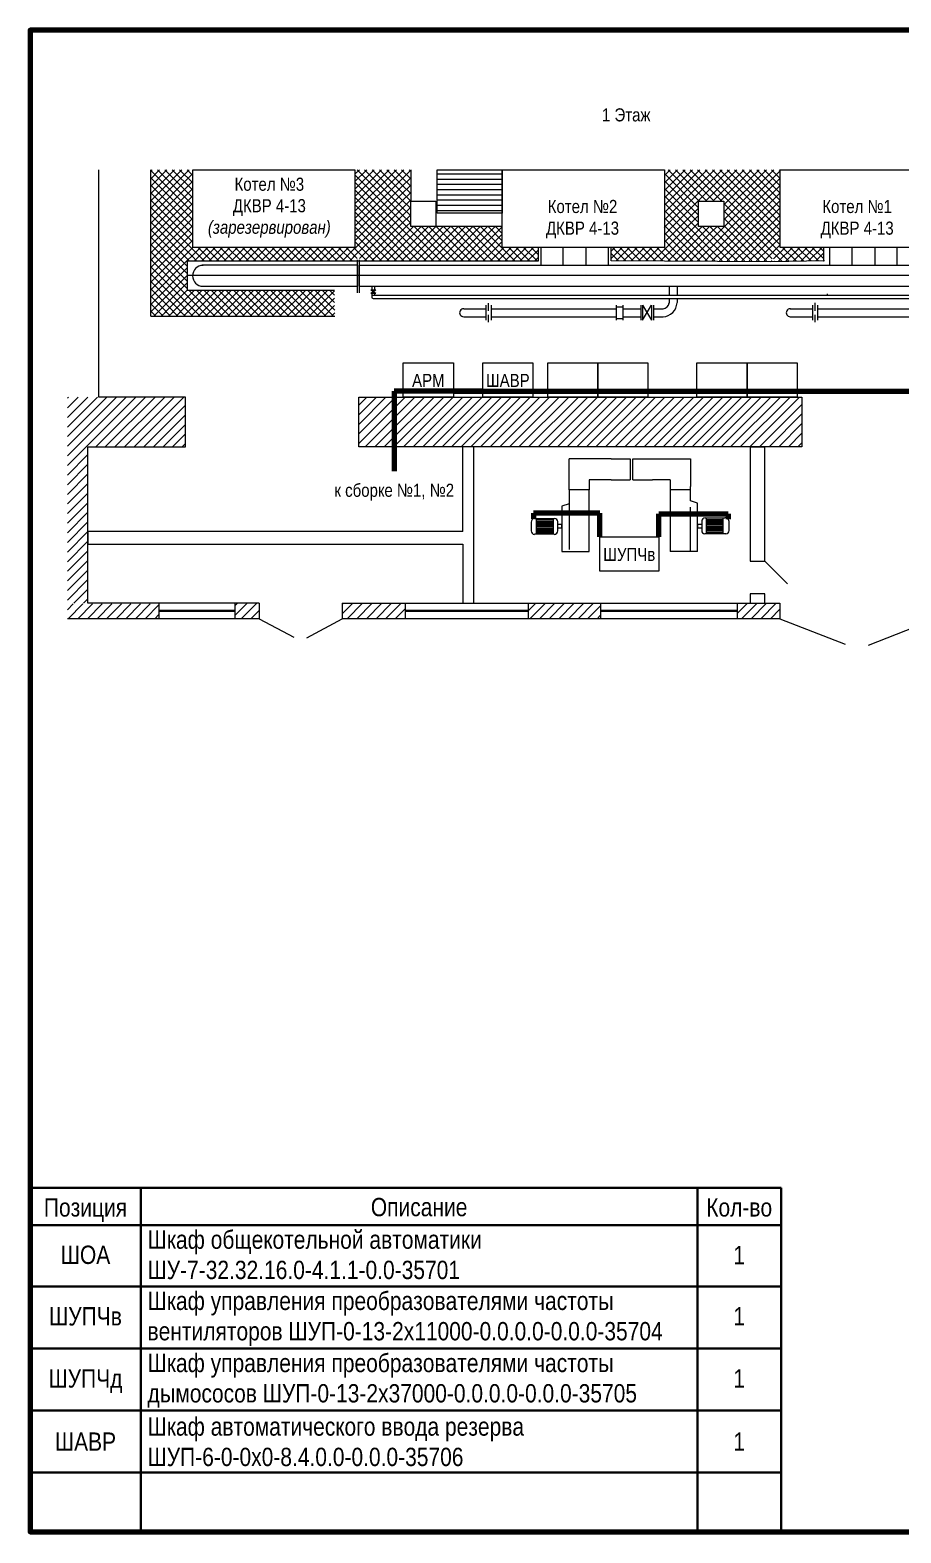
# Model space of a CAD drawing. Header units: millimetres. Extents: x -6000 to 26000, y -6000 to 26000.
# Drawn here: x 20 to 186.4, y -314.7 to -27.5 of the extents above; entities that cross this region are included whole.
import ezdxf

# ---------------------------------------------------------------- set-up
doc = ezdxf.new("R2010")
doc.units = ezdxf.units.MM
doc.header["$MEASUREMENT"] = 0
doc.linetypes.add('Штрихпунктирная (_2)', pattern=[3000, 1500, -750, 0, -750])
for name, color, linetype, lineweight in [('0_Ном._пера__1', 7, 'Continuous', 15), ('0_Ном._пера__10', 134, 'Continuous', 15), ('0_Ном._пера__21', 7, 'Continuous', 30), ('0_Ном._пера__246', 7, 'Continuous', 100), ('0_Ном._пера__5', 5, 'Continuous', 0), ('2D - Общий_Ном._пера__21', 7, 'Continuous', 30), ('2D - Общий_Ном._пера__246', 7, 'Continuous', 100), ('Аннотация - Текст_Ном._пера__1', 7, 'Continuous', 15)]:
    doc.layers.add(name, color=color, linetype=linetype, lineweight=lineweight)
doc.layers.add('0_Ном._пера__17', color=7, linetype='Continuous', lineweight=15, true_color=0xcaca00)
doc.styles.add('СГЕНЕРИР_СТИЛЬ_1', font='ARIALN.TTF')
doc.linetypes.add('От руки (1_2)', pattern='A,0,[1,РђР“РЎР’1.Shx,S=158.730159,R=0,X=0,Y=4.80171e-15],-20000,0', length=20000)
pattern_1 = [(45, (0, 0), (-0.919239, 0.919239), [])]
pattern_2 = [(45, (0, 0), (-0.707107, 0.707107), []), (135, (0, 0), (0.707107, 0.707107), [])]

msp = doc.modelspace()

# ---------------------------------------------------------------- hatches: boundary and pattern name
at = {"layer": '0_Ном._пера__17', "linetype": 'Continuous', "lineweight": 15, "true_color": 0xcaca00}
h = msp.add_hatch(dxfattribs=at)
h.set_pattern_fill('Сталь_просечная__фасад_', color=52, style=0, pattern_type=2)
h.set_pattern_definition(pattern_2)
h.paths.add_polyline_path([(51.09, -71.63), (43.06, -71.63), (43.06, -54.24), (51.09, -54.24)])
h = msp.add_hatch(dxfattribs=at)
h.set_pattern_fill('Сталь_просечная__фасад_', color=52, style=0, pattern_type=2)
h.set_pattern_definition(pattern_2)
h.paths.add_polyline_path([(90.94, -69.07), (82.09, -69.07), (82.09, -54.24), (90.94, -54.24)])
h = msp.add_hatch(dxfattribs=at)
h.set_pattern_fill('Сталь_просечная__фасад_', color=52, style=0, pattern_type=2)
h.set_pattern_definition(pattern_2)
h.paths.add_polyline_path([(92.74, -65.09), (90.94, -65.09), (90.94, -54.24), (92.74, -54.24)])
h = msp.add_hatch(dxfattribs=at)
h.set_pattern_fill('Кирпич__фасад_', color=52, style=0, pattern_type=2)
h.set_pattern_definition([(0, (0, 0), (0, 1), [])])
h.paths.add_polyline_path([(110.23, -62.52), (97.78, -62.52), (97.78, -54.24), (110.23, -54.24)])
h = msp.add_hatch(dxfattribs=at)
h.set_pattern_fill('Сталь_просечная__фасад_', color=52, style=0, pattern_type=2)
h.set_pattern_definition(pattern_2)
h.paths.add_polyline_path([(147.76, -65.09), (141.23, -65.09), (141.23, -54.24), (147.76, -54.24)])
h = msp.add_hatch(dxfattribs=at)
h.set_pattern_fill('Сталь_просечная__фасад_', color=52, style=0, pattern_type=2)
h.set_pattern_definition(pattern_2)
h.paths.add_polyline_path([(152.92, -54.24), (147.76, -54.24), (147.76, -60.25), (152.92, -60.25)])
h = msp.add_hatch(dxfattribs=at)
h.set_pattern_fill('Сталь_просечная__фасад_', color=52, style=0, pattern_type=2)
h.set_pattern_definition(pattern_2)
h.paths.add_polyline_path([(163.36, -65.09), (152.6, -65.09), (152.6, -54.24), (163.36, -54.24)])
h = msp.add_hatch(dxfattribs=at)
h.set_pattern_fill('Сталь_просечная__фасад_', color=52, style=0, pattern_type=2)
h.set_pattern_definition(pattern_2)
h.paths.add_polyline_path([(90.94, -65.03), (110.23, -65.03), (110.23, -69.07), (90.94, -69.07)])
h = msp.add_hatch(dxfattribs=at)
h.set_pattern_fill('Сталь_просечная__фасад_', color=52, style=0, pattern_type=2)
h.set_pattern_definition(pattern_2)
h.paths.add_polyline_path([(141.23, -69.07), (150.13, -69.07), (150.13, -65.09), (141.23, -65.09)])
h = msp.add_hatch(dxfattribs=at)
h.set_pattern_fill('Сталь_просечная__фасад_', color=52, style=0, pattern_type=2)
h.set_pattern_definition(pattern_2)
h.paths.add_polyline_path([(150.13, -65.09), (163.36, -65.09), (163.36, -69.07), (150.13, -69.07)])
h = msp.add_hatch(dxfattribs=at)
h.set_pattern_fill('Сталь_просечная__фасад_', color=52, style=0, pattern_type=2)
h.set_pattern_definition(pattern_2)
h.paths.add_polyline_path([(43.06, -71.63), (50.1, -71.63), (50.1, -81.27), (43.06, -81.27)])
h = msp.add_hatch(dxfattribs=at)
h.set_pattern_fill('Сталь_просечная__фасад_', color=52, style=0, pattern_type=2)
h.set_pattern_definition(pattern_2)
h.paths.add_polyline_path([(81.83, -71.63), (51.09, -71.63), (51.09, -69.07), (81.83, -69.07)])
h = msp.add_hatch(dxfattribs=at)
h.set_pattern_fill('Сталь_просечная__фасад_', color=52, style=0, pattern_type=2)
h.set_pattern_definition(pattern_2)
h.paths.add_polyline_path([(81.83, -71.63), (82.09, -71.63), (82.09, -69.07), (81.83, -69.07)])
h = msp.add_hatch(dxfattribs=at)
h.set_pattern_fill('Сталь_просечная__фасад_', color=52, style=0, pattern_type=2)
h.set_pattern_definition(pattern_2)
h.paths.add_polyline_path([(82.09, -69.07), (91.01, -69.07), (91.01, -71.19), (82.09, -71.19)])
h = msp.add_hatch(dxfattribs=at)
h.set_pattern_fill('Сталь_просечная__фасад_', color=52, style=0, pattern_type=2)
h.set_pattern_definition(pattern_2)
h.paths.add_polyline_path([(92.07, -71.63), (83.41, -71.63), (83.41, -71.19), (92.07, -71.19)])
h = msp.add_hatch(dxfattribs=at)
h.set_pattern_fill('Сталь_просечная__фасад_', color=52, style=0, pattern_type=2)
h.set_pattern_definition(pattern_2)
h.paths.add_polyline_path([(117.15, -71.63), (91.01, -71.63), (91.01, -69.07), (117.15, -69.07)])
h = msp.add_hatch(dxfattribs=at)
h.set_pattern_fill('Сталь_просечная__фасад_', color=52, style=0, pattern_type=2)
h.set_pattern_definition(pattern_2)
h.paths.add_polyline_path([(131.05, -71.63), (150.13, -71.63), (150.13, -69.07), (131.05, -69.07)])
h = msp.add_hatch(dxfattribs=at)
h.set_pattern_fill('Сталь_просечная__фасад_', color=52, style=0, pattern_type=2)
h.set_pattern_definition(pattern_2)
h.paths.add_polyline_path([(150.13, -71.66), (150.13, -69.07), (171.63, -69.07), (171.63, -71.66), (165.15, -71.66), (164.7, -71.73), (162.23, -71.73), (162.23, -71.28), (161.78, -71.28), (161.78, -71.66)])
h = msp.add_hatch(dxfattribs=at)
h.set_pattern_fill('Сталь_просечная__фасад_', color=52, style=0, pattern_type=2)
h.set_pattern_definition(pattern_2)
h.paths.add_polyline_path([(50.1, -77.3), (78.17, -77.3), (78.24, -82.21), (50.1, -82.21)])
h = msp.add_hatch(dxfattribs=at)
h.set_pattern_fill('Сталь_просечная__фасад_', color=52, style=0, pattern_type=2)
h.set_pattern_definition(pattern_2)
h.paths.add_polyline_path([(51.1, -81.49), (43.06, -81.49), (43.06, -81.27), (51.1, -81.27)])
h = msp.add_hatch(dxfattribs=at)
h.set_pattern_fill('Сталь_просечная__фасад_', color=52, style=0, pattern_type=2)
h.set_pattern_definition(pattern_2)
h.paths.add_polyline_path([(43.06, -81.49), (50.1, -81.49), (50.1, -82.21), (43.06, -82.21)])
h = msp.add_hatch(dxfattribs=at)
h.set_pattern_fill('Кирпич_обыкновенный', color=52, style=0, pattern_type=2)
h.set_pattern_definition(pattern_1)
h.paths.add_polyline_path([(49.71, -107.18), (27.14, -107.18), (27.14, -97.67), (49.71, -97.67)])
h = msp.add_hatch(dxfattribs=at)
h.set_pattern_fill('Кирпич_обыкновенный', color=52, style=0, pattern_type=2)
h.set_pattern_definition(pattern_1)
h.paths.add_polyline_path([(167.52, -107.18), (82.8, -107.18), (82.8, -97.67), (167.52, -97.67)])
h = msp.add_hatch(dxfattribs=at)
h.set_pattern_fill('Кирпич_обыкновенный', color=52, style=0, pattern_type=2)
h.set_pattern_definition(pattern_1)
h.paths.add_polyline_path([(31.06, -137.07), (27.14, -137.07), (27.14, -107.18), (31.06, -107.18)])
h = msp.add_hatch(dxfattribs=at)
h.set_pattern_fill('Кирпич_обыкновенный', color=52, style=0, pattern_type=2)
h.set_pattern_definition(pattern_1)
h.paths.add_polyline_path([(44.63, -140.02), (27.14, -140.02), (27.14, -137.21), (44.63, -137.21)])
h = msp.add_hatch(dxfattribs=at)
h.set_pattern_fill('Кирпич_обыкновенный', color=52, style=0, pattern_type=2)
h.set_pattern_definition(pattern_1)
h.paths.add_polyline_path([(63.8, -140.02), (59.16, -140.02), (59.16, -137.07), (63.8, -137.07)])
h = msp.add_hatch(dxfattribs=at)
h.set_pattern_fill('Кирпич_обыкновенный', color=52, style=0, pattern_type=2)
h.set_pattern_definition(pattern_1)
h.paths.add_polyline_path([(91.66, -140.02), (79.66, -140.02), (79.66, -137.07), (91.66, -137.07)])
h = msp.add_hatch(dxfattribs=at)
h.set_pattern_fill('Кирпич_обыкновенный', color=52, style=0, pattern_type=2)
h.set_pattern_definition(pattern_1)
h.paths.add_polyline_path([(129.04, -140.02), (115.17, -140.02), (115.17, -137.07), (129.04, -137.07)])
h = msp.add_hatch(dxfattribs=at)
h.set_pattern_fill('Кирпич_обыкновенный', color=52, style=0, pattern_type=2)
h.set_pattern_definition(pattern_1)
h.paths.add_polyline_path([(163.29, -140.02), (155.13, -140.02), (155.13, -137.07), (163.29, -137.07)])

# ---------------------------------------------------------------- linework, layer by layer
at = {"layer": '0_Ном._пера__1', "color": 7, "linetype": 'Continuous', "lineweight": 15}
for p, q in [((33.14, -97.67), (33.14, -54.24)), ((43.06, -82.21), (43.06, -54.24)), ((51.09, -69.07), (51.09, -54.24)), ((51.09, -54.24), (82.09, -54.24)), ((82.09, -54.24), (82.09, -69.07)), ((92.74, -54.24), (92.74, -60.25)), ((110.23, -69.07), (110.23, -54.24)), ((110.23, -54.24), (141.23, -54.24)), ((141.23, -54.24), (141.23, -69.07)), ((163.36, -69.07), (163.36, -54.24)), ((163.36, -54.24), (194.36, -54.24)), ((92.74, -60.25), (97.57, -60.25)), ((92.74, -65.09), (92.74, -60.25)), ((97.57, -60.25), (97.57, -65.09)), ((147.76, -60.25), (152.6, -60.25)), ((147.76, -65.09), (147.76, -60.25)), ((152.6, -60.25), (152.6, -65.09)), ((97.57, -65.09), (92.74, -65.09)), ((97.57, -65.03), (110.23, -65.03)), ((152.6, -65.09), (147.76, -65.09)), ((82.09, -69.07), (51.09, -69.07)), ((141.23, -69.07), (110.23, -69.07)), ((194.36, -69.07), (163.36, -69.07)), ((82.53, -72.49), (52.9, -72.49)), ((52.76, -76.5), (82.53, -76.5)), ((172.35, -77.94), (172.35, -78.25)), ((43.06, -82.21), (78.24, -82.21)), ((91.32, -97.67), (91.32, -91.12)), ((91.32, -91.12), (100.9, -91.12)), ((100.9, -91.12), (100.9, -97.67)), ((106.51, -97.67), (106.51, -91.12)), ((106.51, -91.12), (116.09, -91.12)), ((116.09, -91.12), (116.09, -97.67)), ((118.93, -97.67), (118.93, -91.12)), ((118.93, -91.12), (128.51, -91.12)), ((128.51, -97.67), (128.51, -91.12)), ((128.51, -91.12), (138.09, -91.12)), ((128.51, -91.12), (128.51, -97.67)), ((138.09, -91.12), (138.09, -97.67)), ((147.45, -97.67), (147.45, -91.12)), ((147.45, -91.12), (157.03, -91.12)), ((157.03, -97.67), (157.03, -91.12)), ((157.03, -91.12), (166.61, -91.12)), ((157.03, -91.12), (157.03, -97.67)), ((166.61, -91.12), (166.61, -97.67)), ((49.71, -97.67), (33.14, -97.67)), ((49.71, -107.18), (49.71, -97.67)), ((82.8, -107.18), (82.8, -97.67)), ((82.8, -97.67), (167.52, -97.67)), ((100.9, -97.67), (91.32, -97.67)), ((116.09, -97.67), (106.51, -97.67)), ((128.51, -97.67), (118.93, -97.67)), ((138.09, -97.67), (128.51, -97.67)), ((157.03, -97.67), (147.45, -97.67)), ((166.61, -97.67), (157.03, -97.67)), ((167.52, -97.67), (167.52, -107.18)), ((31.06, -137.07), (31.06, -107.18)), ((31.06, -107.18), (49.71, -107.18)), ((167.52, -107.18), (82.8, -107.18)), ((104.83, -107.18), (102.72, -107.18)), ((102.72, -123.33), (102.72, -107.18)), ((104.83, -137.07), (104.83, -107.18)), ((157.6, -107.18), (160.45, -107.18)), ((160.45, -107.18), (157.6, -107.18)), ((157.6, -107.18), (157.6, -129.03)), ((160.45, -129.03), (160.45, -107.18)), ((102.72, -123.33), (31.06, -123.33)), ((31.06, -123.33), (31.06, -125.75)), ((31.06, -125.75), (102.72, -125.75)), ((102.72, -125.75), (102.72, -137.07)), ((128.86, -130.93), (128.86, -124.38)), ((128.86, -124.38), (140.17, -124.38)), ((140.17, -124.38), (140.17, -130.93)), ((157.6, -129.03), (160.45, -129.03)), ((160.45, -129.03), (164.78, -133.36)), ((140.17, -130.93), (128.86, -130.93)), ((63.8, -137.07), (31.06, -137.07)), ((44.63, -137.07), (44.63, -140.02)), ((59.16, -137.07), (59.16, -140.02)), ((63.8, -137.07), (63.8, -140.02)), ((79.66, -137.07), (163.29, -137.07)), ((79.66, -137.07), (79.66, -140.02)), ((91.66, -137.07), (91.66, -140.02)), ((102.72, -137.07), (104.83, -137.07)), ((115.17, -137.07), (115.17, -140.02)), ((129.04, -137.07), (129.04, -140.02)), ((155.13, -137.07), (155.13, -140.02)), ((160.45, -135.29), (157.6, -135.29)), ((157.6, -135.29), (157.6, -137.07)), ((157.6, -137.07), (160.45, -137.07)), ((160.45, -137.07), (160.45, -135.29)), ((163.29, -137.07), (163.29, -140.02)), ((63.8, -140.02), (27.14, -140.02)), ((63.8, -140.02), (70.38, -143.56)), ((72.91, -143.65), (79.66, -140.02)), ((163.29, -140.02), (79.66, -140.02)), ((163.29, -140.02), (175.76, -144.92)), ((180.22, -145.06), (193.03, -140.02))]:
    msp.add_line(p, q, dxfattribs=at)
at = {"layer": '0_Ном._пера__1', "color": 7, "linetype": 'От руки (1_2)', "lineweight": 15}
for p, q in [((50.1, -71.63), (117.15, -71.63)), ((50.1, -77.3), (50.1, -71.63)), ((117.15, -71.63), (117.15, -69.07)), ((131.05, -71.63), (131.05, -69.07)), ((161.55, -71.82), (131.05, -71.63)), ((171.79, -71.63), (161.55, -71.82)), ((171.63, -69.07), (171.63, -71.63)), ((78.17, -77.3), (50.1, -77.3))]:
    msp.add_line(p, q, dxfattribs=at)
at = {"layer": '0_Ном._пера__1', "color": 7, "linetype": 'Штрихпунктирная (_2)', "lineweight": 15}
msp.add_line((82.53, -74.46), (50.07, -74.46), dxfattribs=at)
at = {"layer": '0_Ном._пера__1', "color": 7, "linetype": 'Continuous', "lineweight": 15}
msp.add_arc((53.06, -74.5), 2, 90, 270, dxfattribs=at)
at = {"layer": '0_Ном._пера__10', "color": 134, "linetype": 'Continuous', "lineweight": 15}
for p, q in [((117.67, -72.49), (117.67, -69.07)), ((121.84, -69.07), (121.84, -72.49)), ((126.3, -72.49), (126.3, -69.07)), ((130.47, -69.07), (130.47, -72.49)), ((172.87, -72.49), (172.87, -69.07)), ((177.04, -69.07), (177.04, -72.49)), ((181.5, -72.49), (181.5, -69.07)), ((185.67, -69.07), (185.67, -72.49)), ((123.01, -115.4), (123.01, -109.49)), ((131.03, -109.49), (123.01, -109.49)), ((131.03, -109.49), (134.69, -109.49)), ((134.69, -109.49), (134.69, -113.46)), ((135.22, -109.49), (138.96, -109.49)), ((135.22, -113.46), (135.22, -109.49)), ((138.96, -109.49), (146.24, -109.49)), ((146.19, -109.49), (146.19, -113.46)), ((126.85, -113.46), (126.85, -115.4)), ((131.03, -113.46), (126.85, -113.46)), ((131.03, -113.46), (134.69, -113.46)), ((135.22, -113.46), (138.96, -113.46)), ((142.35, -113.46), (138.96, -113.46)), ((142.35, -113.46), (142.35, -127.2)), ((146.19, -113.46), (146.19, -114.77)), ((146.19, -117.47), (146.19, -114.77)), ((126.85, -115.4), (123, -115.4)), ((123, -115.4), (123, -118.1)), ((126.85, -115.4), (123.01, -115.4)), ((126.85, -127.2), (126.85, -115.4)), ((146.19, -115.4), (142.35, -115.4)), ((147.56, -117.92), (146.19, -117.47)), ((123, -118.1), (121.64, -118.55)), ((121.64, -118.55), (121.64, -127.2)), ((123, -118.1), (123, -126.8)), ((146.19, -127.2), (146.19, -118.7)), ((147.56, -127.2), (147.56, -117.92)), ((115.75, -121.56), (115.75, -123.24)), ((116.41, -120.89), (120.24, -120.89)), ((116.75, -120.89), (116.75, -123.9)), ((116.75, -121.15), (119.94, -121.15)), ((116.75, -121.42), (119.94, -121.42)), ((116.75, -121.69), (119.94, -121.69)), ((116.75, -121.96), (119.94, -121.96)), ((116.75, -122.23), (119.94, -122.23)), ((116.75, -122.49), (119.94, -122.49)), ((116.75, -122.76), (119.94, -122.76)), ((116.75, -123.03), (119.94, -123.03)), ((116.75, -123.3), (119.94, -123.3)), ((119.94, -120.89), (119.94, -123.9)), ((120.85, -123.21), (120.85, -121.41)), ((121.64, -122.02), (120.85, -122.02)), ((120.85, -122.66), (121.64, -122.66)), ((121.64, -122.66), (121.64, -122.02)), ((148.35, -122.01), (147.56, -122.01)), ((147.56, -122.01), (147.56, -122.65)), ((147.56, -122.65), (148.35, -122.65)), ((148.35, -121.46), (148.35, -123.26)), ((149.02, -120.77), (152.77, -120.77)), ((149.25, -123.78), (149.25, -120.77)), ((152.45, -121.11), (149.25, -121.11)), ((152.45, -121.37), (149.25, -121.37)), ((152.45, -121.64), (149.25, -121.64)), ((152.45, -121.91), (149.25, -121.91)), ((152.45, -122.18), (149.25, -122.18)), ((152.45, -122.44), (149.25, -122.44)), ((152.45, -122.71), (149.25, -122.71)), ((152.45, -122.98), (149.25, -122.98)), ((152.45, -123.25), (149.25, -123.25)), ((152.45, -123.78), (152.45, -120.77)), ((153.59, -123.15), (153.59, -121.59)), ((120.18, -123.9), (116.43, -123.9)), ((116.75, -123.56), (119.94, -123.56)), ((152.96, -123.78), (148.96, -123.78)), ((152.45, -123.52), (149.25, -123.52)), ((121.64, -127.2), (126.85, -127.2)), ((147.56, -127.2), (142.35, -127.2))]:
    msp.add_line(p, q, dxfattribs=at)
for centre, radius, start, end in [((116.41, -121.56), 0.662, 90, 180), ((116.41, -123.24), 0.662, 180, 269.9914), ((120.18, -123.24), 0.662, 269.9914, 0.0086), ((120.27, -121.46), 0.574, 356.364, 93.2526), ((149.02, -121.43), 0.662, 89.9914, 180.0086), ((148.93, -123.21), 0.574, 176.364, 273.2526), ((152.8, -121.55), 0.787, 357.4096, 92.5904), ((153.02, -123.21), 0.574, 263.8053, 6.1947)]:
    msp.add_arc(centre, radius, start, end, dxfattribs=at)
at = {"layer": '0_Ном._пера__17', "color": 52, "linetype": 'Continuous', "lineweight": 15, "true_color": 0xcaca00, "flags": 128}
msp.add_lwpolyline([(110.23, -62.52), (97.78, -62.52), (97.78, -54.24), (110.23, -54.24)], close=True, dxfattribs=at)
at = {"layer": '0_Ном._пера__21', "color": 7, "linetype": 'Continuous', "lineweight": 30}
for p, q in [((44.63, -138.52), (59.16, -138.52)), ((91.66, -138.52), (115.17, -138.52)), ((129.04, -138.52), (155.13, -138.52))]:
    msp.add_line(p, q, dxfattribs=at)
at = {"layer": '0_Ном._пера__246', "color": 7, "linetype": 'Continuous', "lineweight": 100, "flags": 128}
msp.add_lwpolyline([(415, -314.53), (415, -27.53), (20, -27.53), (20, -314.53)], close=True, dxfattribs=at)
at = {"layer": '0_Ном._пера__5', "color": 5, "linetype": 'Continuous', "lineweight": 0}
for p, q in [((82.53, -71.45), (82.53, -77.72)), ((82.92, -71.45), (82.92, -77.72)), ((82.91, -72.49), (82.91, -76.49)), ((82.91, -76.5), (82.91, -72.49)), ((82.91, -72.49), (165.15, -72.49)), ((165.15, -72.49), (221.28, -72.49)), ((82.91, -76.49), (165.15, -76.48)), ((85.14, -77.18), (86.08, -77.81)), ((85.14, -77.18), (86.08, -77.18)), ((85.14, -77.81), (86.08, -77.18)), ((85.3, -76.49), (85.3, -77.18)), ((85.89, -77.18), (85.89, -76.49)), ((132.87, -76.48), (133.23, -76.48)), ((142.11, -76.48), (142.11, -78.25)), ((143.65, -76.48), (143.65, -78.25)), ((165.15, -76.48), (221.28, -76.47)), ((85.14, -77.81), (86.08, -77.81)), ((85.3, -77.81), (85.3, -78.54)), ((207.27, -78.25), (85.58, -78.25)), ((85.58, -78.83), (207.27, -78.82)), ((85.89, -78.25), (85.89, -77.84)), ((107.09, -80.09), (107.09, -82.99)), ((107.57, -79.7), (107.57, -81.17)), ((108.09, -80.09), (108.09, -82.99)), ((132.03, -80.09), (132.03, -82.99)), ((133.29, -80.09), (133.29, -82.99)), ((136.71, -80.09), (136.71, -82.99)), ((137.04, -80.09), (137.04, -82.99)), ((137.04, -80.09), (138.79, -82.99)), ((137.04, -82.99), (138.79, -80.09)), ((138.79, -80.09), (138.79, -82.99)), ((139.12, -80.09), (139.12, -82.99)), ((142.11, -78.83), (142.11, -79.73)), ((143.65, -78.83), (143.65, -79.59)), ((169.51, -80.08), (169.51, -82.98)), ((169.99, -79.69), (169.99, -81.16)), ((170.51, -80.08), (170.51, -82.98)), ((102.87, -80.79), (107.09, -80.79)), ((102.87, -82.33), (107.09, -82.33)), ((107.57, -81.94), (107.57, -83.37)), ((108.09, -80.79), (132.03, -80.79)), ((108.09, -82.33), (132.03, -82.33)), ((132.03, -80.44), (133.29, -80.44)), ((132.03, -82.66), (133.29, -82.66)), ((133.29, -80.79), (136.71, -80.79)), ((133.29, -82.33), (136.71, -82.33)), ((139.12, -80.79), (140.96, -80.79)), ((139.12, -82.33), (140.96, -82.33)), ((165.29, -80.78), (169.51, -80.78)), ((165.29, -82.32), (169.51, -82.32)), ((169.99, -81.93), (169.99, -83.36)), ((170.51, -80.78), (194.45, -80.78)), ((170.51, -82.32), (194.45, -82.32))]:
    msp.add_line(p, q, dxfattribs=at)
at = {"layer": '0_Ном._пера__5', "color": 5, "linetype": 'Штрихпунктирная (_2)', "lineweight": 0}
for p, q in [((161.78, -74.46), (82.53, -74.46)), ((224.77, -74.46), (160.01, -74.46))]:
    msp.add_line(p, q, dxfattribs=at)
at = {"layer": '0_Ном._пера__5', "color": 5, "linetype": 'Continuous', "lineweight": 0}
for centre, radius, start, end in [((85.58, -78.54), 0.289, 89.6787, 270.3213), ((140.75, -79.43), 2.91, 274.2565, 355.7435), ((140.92, -79.6), 1.19, 272.1414, 357.8586), ((102.87, -81.56), 0.771, 89.8118, 270.1882), ((165.29, -81.55), 0.771, 89.8118, 270.1882)]:
    msp.add_arc(centre, radius, start, end, dxfattribs=at)
at = {"layer": '2D - Общий_Ном._пера__21', "color": 7, "linetype": 'Continuous', "lineweight": 30}
for p, q in [((20, -248.81), (20, -314.53)), ((20, -248.81), (163.51, -248.81)), ((41.17, -248.81), (41.17, -314.53)), ((147.53, -248.81), (147.53, -314.74)), ((163.51, -248.81), (163.51, -314.53)), ((20, -255.91), (163.51, -255.91)), ((20, -267.61), (163.51, -267.61)), ((20, -279.46), (163.51, -279.46)), ((20, -291.34), (163.51, -291.34)), ((20, -303.21), (163.51, -303.21)), ((20, -314.53), (163.51, -314.53))]:
    msp.add_line(p, q, dxfattribs=at)
at = {"layer": '2D - Общий_Ном._пера__246', "color": 7, "linetype": 'Continuous', "lineweight": 100}
for p, q in [((89.6, -96.57), (89.6, -111.83)), ((106.51, -96.57), (89.6, -96.57)), ((100.9, -96.57), (192.03, -96.57)), ((128.86, -119.86), (116.23, -119.86)), ((116.23, -119.86), (116.23, -120.92)), ((128.86, -124.38), (128.86, -119.86)), ((140.17, -124.38), (140.17, -119.96)), ((140.17, -119.96), (153.39, -119.96)), ((153.39, -119.96), (153.39, -121))]:
    msp.add_line(p, q, dxfattribs=at)

# ---------------------------------------------------------------- texts
at = {"layer": '0_Ном._пера__1', "color": 7, "linetype": 'Continuous', "lineweight": 15, "char_height": 2.5, "attachment_point": 5, "style": 'СГЕНЕРИР_СТИЛЬ_1'}
for s, insert, line_spacing_factor in [('\\A1;{\\pqc;\\fArial Narrow|b0|i0|c204|p34;Котел №\\fArial Narrow|b0|i0|c204|p34;3\\fArial Narrow|b0|i0|c204|p34; \\P\\pqc;\\fArial Narrow|b0|i0|c204|p34;ДКВР 4-13\\P\\pqc;\\fArial Narrow|b0|i1|c204|p34;(зарезервирован)}', (65.73, -61.48), 0.986435), ('\\A1;{\\pqc;\\fArial Narrow|b0|i0|c204|p34;Котел №\\fArial Narrow|b0|i0|c204|p34;2\\fArial Narrow|b0|i0|c204|p34; \\P\\pqc;\\fArial Narrow|b0|i0|c204|p34;ДКВР 4-13}', (125.58, -63.68), 0.99395), ('\\A1;{\\pqc;\\fArial Narrow|b0|i0|c204|p34;Котел \\fArial Narrow|b0|i0|c204|p34;№1\\fArial Narrow|b0|i0|c204|p34; \\P\\pqc;\\fArial Narrow|b0|i0|c204|p34;ДКВР 4-13}', (178.06, -63.68), 0.99395)]:
    msp.add_mtext(s, dxfattribs=dict(at, insert=insert, line_spacing_factor=line_spacing_factor))
at = {"layer": 'Аннотация - Текст_Ном._пера__1', "color": 7, "linetype": 'Continuous', "lineweight": 15, "attachment_point": 2, "style": 'СГЕНЕРИР_СТИЛЬ_1'}
for s, insert, char_height in [('\\A1;{\\pqc;\\fArial Narrow|b0|i0|c204|p34;1 Этаж}', (133.93, -42.49), 2.5), ('\\A1;{\\pqc;\\fArial Narrow|b0|i0|c204|p34;АРМ}', (96.11, -93.24), 2.5), ('\\A1;{\\pqc;\\fArial Narrow|b0|i0|c204|p34;ШАВР}', (111.3, -93.24), 2.5), ('\\A1;{\\pqc;\\fArial Narrow|b0|i0|c204|p34;к сборке №1, №2}', (89.6, -114.23), 2.5), ('\\A1;{\\pqc;\\fArial Narrow|b0|i0|c204|p34;ШУПЧв}', (134.51, -126.49), 2.5), ('\\A1;{\\pqc;\\fArial Narrow|b0|i0|c204|p34;Позиция}', (30.59, -250.78), 3.5), ('\\A1;{\\pqc;\\fArial Narrow|b0|i0|c204|p34;Описание}', (94.35, -250.71), 3.5), ('\\A1;{\\pqc;\\fArial Narrow|b0|i0|c204|p34;Кол\\fArial Narrow|b0|i0|c204|p34;-во}', (155.52, -250.77), 3.5), ('\\A1;{\\pqc;\\fArial Narrow|b0|i0|c204|p34;ШОА}', (30.59, -259.83), 3.5), ('\\A1;{\\pqc;\\fArial Narrow|b0|i0|c204|p34;1}', (155.52, -259.88), 3.5), ('\\A1;{\\pqc;\\fArial Narrow|b0|i0|c204|p34;ШУПЧв}', (30.59, -271.59), 3.5), ('\\A1;{\\pqc;\\fArial Narrow|b0|i0|c204|p34;1}', (155.52, -271.58), 3.5), ('\\A1;{\\pqc;\\fArial Narrow|b0|i0|c204|p34;ШУПЧ\\fArial Narrow|b0|i0|c204|p34;д}', (30.59, -283.46), 3.5), ('\\A1;{\\pqc;\\fArial Narrow|b0|i0|c204|p34;1}', (155.52, -283.45), 3.5), ('\\A1;{\\pqc;\\fArial Narrow|b0|i0|c204|p34;Ш\\fArial Narrow|b0|i0|c204|p34;АВР}', (30.59, -295.54), 3.5), ('\\A1;{\\pqc;\\fArial Narrow|b0|i0|c204|p34;1}', (155.52, -295.53), 3.5)]:
    msp.add_mtext(s, dxfattribs=dict(at, insert=insert, char_height=char_height))
at = {"layer": 'Аннотация - Текст_Ном._пера__1', "color": 7, "linetype": 'Continuous', "lineweight": 15, "char_height": 3.5, "width": 105.0818, "attachment_point": 1, "style": 'СГЕНЕРИР_СТИЛЬ_1'}
for s, insert, line_spacing_factor in [('\\A1;{\\pql;\\fArial Narrow|b0|i0|c204|p34;Шкаф общекотельной автоматики ШУ-7-32.32.16.0-4.1.1-0.0-35701}', (42.45, -256.93), 0.992834), ('\\A1;{\\pql;\\fArial Narrow|b0|i0|c204|p34;Шкаф управления преобразователями частоты вентиляторов ШУП-\\fArial Narrow|b0|i0|c204|p34;0\\fArial Narrow|b0|i0|c204|p34;-\\fArial Narrow|b0|i0|c204|p34;13\\fArial Narrow|b0|i0|c204|p34;-2х11000-0.0.0.0-0.0.0-35704}', (42.45, -268.63), 0.99423), ('\\A1;{\\pql;\\fArial Narrow|b0|i0|c204|p34;Шкаф управления преобразователями частоты дымососов ШУП-\\fArial Narrow|b0|i0|c204|p34;0\\fArial Narrow|b0|i0|c204|p34;-\\fArial Narrow|b0|i0|c204|p34;13\\fArial Narrow|b0|i0|c204|p34;-2х37000-0.0.0.0-0.0.0-35705}', (42.45, -280.5), 0.993849), ('\\A1;{\\pql;\\fArial Narrow|b0|i0|c204|p34;Шкаф автоматического ввода резерва ШУП-6-0-0х0-8.4.0.0-0.0.0-35706}', (42.45, -292.65), 0.995213)]:
    msp.add_mtext(s, dxfattribs=dict(at, insert=insert, line_spacing_factor=line_spacing_factor))

doc.saveas('drawing.dxf')
